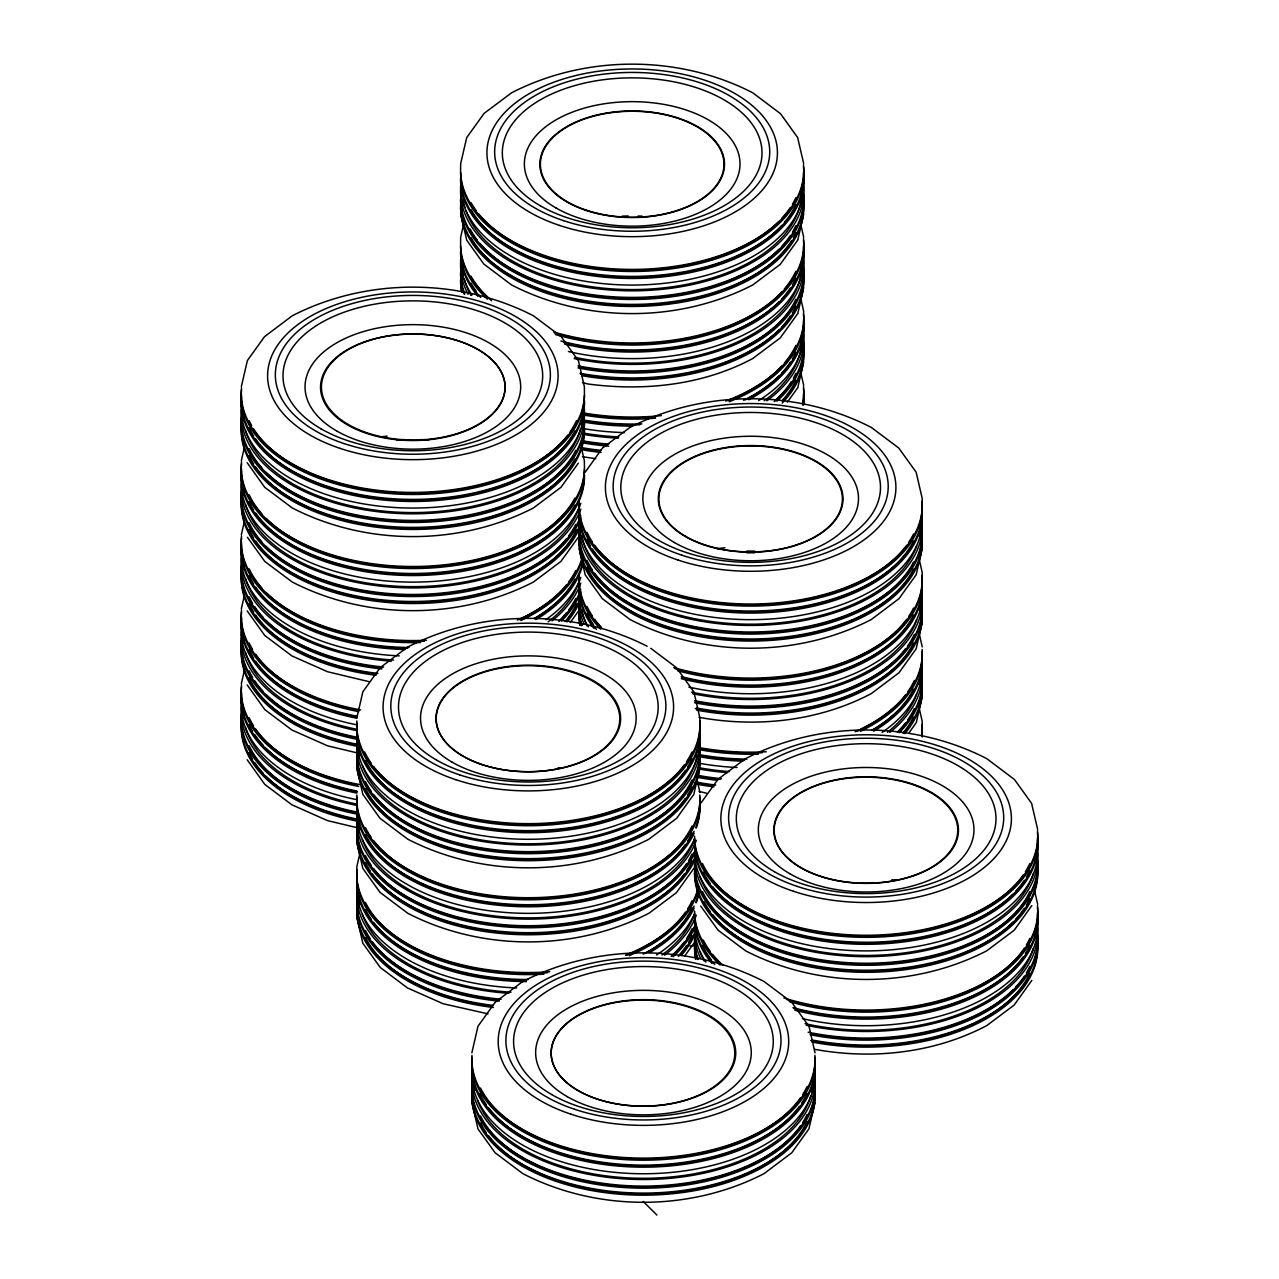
<?xml version="1.0" encoding="UTF-8"?>
<svg xmlns="http://www.w3.org/2000/svg" width="1279" height="1279" viewBox="0 0 1279 1279"><rect width="100%" height="100%" fill="white"/><g stroke="black" fill="none" stroke-linecap="round" stroke-linejoin="round"><path stroke-width="1.5" d="M471.855 1052.873L477.978 1026.254L495.101 1002.4M241.331 386.642L247.391 360.55L264.497 336.697L292.267 315.785C366.402 277.607 459.289 277.607 533.423 315.785L560.905 336.361M241.331 460.712L244.257 447.906M241.331 534.782L244.257 521.976M241.331 608.868L244.257 596.046M241.331 683.673L244.673 669.029M463.59 224.401L460.664 237.207L460.6 243.921A171.578 99.059 0 0 0 491.6 300.709M356.825 717.871L362.868 691.779L379.991 667.926M360.166 852.118L356.825 866.762L356.761 873.461M797.856 239.733L803.692 214.105M797.856 313.291L803.692 287.663M699.853 768.327L693.81 794.419L676.687 818.272L648.917 839.184C574.783 877.362 481.895 877.362 407.761 839.184L379.991 818.272L362.868 794.419L356.825 768.327M797.856 387.361L803.692 361.733M922.175 548.707L916.132 574.799L899.009 598.652L871.239 619.564C797.105 657.742 704.217 657.742 630.083 619.564L602.313 598.652L585.19 574.799L579.147 548.707M922.175 622.777L916.132 648.869L899.009 672.722L871.239 693.634C818.816 721.212 756.896 727.927 699.053 717.327M814.963 1102.802L808.904 1128.893L791.797 1152.747L764.027 1173.658C689.893 1211.837 597.005 1211.837 522.871 1173.658L495.101 1152.747L477.978 1128.893L471.935 1102.802M922.175 696.847L916.324 722.475L909.273 732.483M1031.817 905.564L1014.215 930.217L986.733 950.809C912.598 988.987 819.711 988.987 745.577 950.809L718.095 930.217L700.684 906.028M1031.817 980.385L1014.215 1005.022L986.733 1025.614C934.309 1053.193 872.39 1059.907 814.547 1049.308M578.316 463.19L560.905 487.363L533.423 507.955C459.289 546.133 366.402 546.133 292.267 507.955L264.785 487.363L247.183 462.726M585.19 472.159L602.313 448.305M578.316 537.26L560.905 561.433L533.423 582.025C459.289 620.203 366.402 620.203 292.267 582.025L264.785 561.433L247.391 537.26M797.648 240.196L780.238 264.369L752.755 284.961C678.621 323.139 585.734 323.139 511.6 284.961L483.83 264.05L466.723 240.196L460.664 214.105M570.322 622.457L578.316 611.33M797.648 313.755L780.238 337.928L752.755 358.52C702.539 385.347 643.897 391.374 588.052 384.004L582.441 382.661M787.368 402.134L797.648 387.825M700.684 803.388L717.807 779.55M693.81 868.489L676.399 892.678L648.917 913.27C574.783 951.448 481.895 951.448 407.761 913.27L379.991 892.342L362.868 868.489L356.825 842.397M684.681 956.021L693.81 943.31M602.601 447.986L629.78 427.538M380.279 667.606L407.457 647.158M718.095 779.215L745.257 758.767M495.389 1002.081L522.551 981.632M630.083 427.394C704.217 389.216 797.105 389.216 871.239 427.394L898.721 447.986L916.132 472.159L922.175 498.25L922.239 504.965M407.761 647.014C481.288 609.188 573.424 608.708 647.142 646.231M745.577 758.623C819.711 720.445 912.598 720.445 986.733 758.623L1014.503 779.55L1031.609 803.388L1037.669 829.495M522.871 981.489C597.005 943.31 689.893 943.31 764.027 981.489L791.493 1002.081M690.036 945.98L696 945.581M595.726 458.665L582.441 456.731M488.034 1013.847L443.078 1003.727L407.457 987.932L380.279 967.484L362.868 943.31L356.825 917.219M368.72 681.579L327.584 671.747L291.964 655.951L264.785 635.519L247.183 610.866M699.053 791.413L706.52 793.188M357.496 752.979L327.584 745.817L291.964 730.037L264.785 709.589L247.183 684.936M357.496 827.785L327.584 820.638L291.964 804.843L264.785 784.395L247.183 759.758M650.739 648.293L676.399 667.606M643.193 1201.397L656.894 1215.05M561.193 336.697L578.316 360.55M676.687 667.926L693.81 691.779M791.797 1002.4L808.904 1026.254M1034.327 889.656L1037.669 904.301M918.834 557.676L922.175 572.321L922.239 579.035M918.834 631.762L922.239 646.934M803.692 163.648L797.648 137.556L780.526 113.703L752.755 92.791C678.621 54.613 585.734 54.613 511.6 92.791L484.117 113.367L466.723 137.556L460.664 163.648L460.6 170.363A171.578 99.059 0 0 0 636.974 269.373A171.578 99.059 0 0 0 803.5 164.831M918.834 706.568L922.175 721.212L922.239 727.911M800.766 224.401L803.692 237.207M800.35 296.632L803.772 311.82M800.35 370.702L803.692 385.347M809.111 1026.717L815.027 1052.873M694.001 692.243L699.853 717.871L699.917 724.585M696.511 777.312L699.917 792.484M578.524 361.014L584.359 386.642L584.439 393.34A171.578 99.059 0 0 1 408.065 492.367A171.578 99.059 0 0 1 241.523 387.825M581.433 447.906L584.359 460.712L584.439 467.427A171.578 99.059 0 0 1 408.065 566.453A171.578 99.059 0 0 1 241.523 461.895M922.127 536.269A171.578 99.059 0 0 1 750.661 639.004A171.578 99.059 0 0 1 579.195 536.269M922.127 531.329A171.578 99.059 0 0 1 750.661 634.064A171.578 99.059 0 0 1 579.195 531.329M913.558 561.961A169.452 97.828 0 0 1 761.021 632.657A169.452 97.828 0 0 1 594.671 573.232M592.449 570.05A169.452 97.828 0 0 1 586.981 560.33M922.127 508.275A171.578 99.059 0 0 1 750.661 611.026A171.578 99.059 0 0 1 579.195 508.275M913.558 568.947A169.452 97.828 0 0 1 749.19 639.836A169.452 97.828 0 0 1 586.981 567.316M922.127 510.337A171.578 99.059 0 0 1 750.661 613.073A171.578 99.059 0 0 1 579.195 510.337M913.558 540.969A169.452 97.828 0 0 1 758.047 611.762A169.452 97.828 0 0 1 592.449 549.059M590.418 545.845A169.452 97.828 0 0 1 586.981 539.338M922.127 516.924A171.578 99.059 0 0 1 750.661 619.66A171.578 99.059 0 0 1 579.195 516.924M922.127 538.315A171.578 99.059 0 0 1 750.661 641.067A171.578 99.059 0 0 1 579.195 538.315M922.127 522.679A171.578 99.059 0 0 1 750.661 625.431A171.578 99.059 0 0 1 579.195 522.679M922.127 529.266A171.578 99.059 0 0 1 750.661 632.002A171.578 99.059 0 0 1 579.195 529.266M920.081 528.307A169.452 97.828 0 0 1 919.265 536.173M916.691 545.957A169.452 97.828 0 0 1 742.092 624.072A169.452 97.828 0 0 1 582.057 536.173M922.127 503.334A171.578 99.059 0 0 1 750.661 606.086A171.578 99.059 0 0 1 579.195 503.334M913.558 533.967A169.452 97.828 0 0 1 908.873 542.072M906.651 545.254A169.452 97.828 0 0 1 750.661 604.855A169.452 97.828 0 0 1 594.671 545.254M592.449 542.072A169.452 97.828 0 0 1 586.981 532.336M922.127 501.288A171.578 99.059 0 0 1 750.661 604.024A171.578 99.059 0 0 1 579.195 501.288M699.805 755.889A171.578 99.059 0 0 1 528.339 858.625A171.578 99.059 0 0 1 356.873 755.889M699.805 750.949A171.578 99.059 0 0 1 528.339 853.685A171.578 99.059 0 0 1 356.873 750.949M692.019 779.95A169.452 97.828 0 0 1 541.641 852.166A169.452 97.828 0 0 1 373.548 794.435M371.214 791.269A169.452 97.828 0 0 1 365.442 781.581M699.805 727.895A171.578 99.059 0 0 1 528.339 830.647A171.578 99.059 0 0 1 356.873 727.895M692.019 786.937A169.452 97.828 0 0 1 687.59 795.058M685.464 798.272A169.452 97.828 0 0 1 519.466 859.328A169.452 97.828 0 0 1 365.442 788.567M699.805 729.957A171.578 99.059 0 0 1 528.339 832.693A171.578 99.059 0 0 1 356.873 729.957M692.019 758.959A169.452 97.828 0 0 1 687.59 767.08M685.464 770.278A169.452 97.828 0 0 1 519.466 831.334A169.452 97.828 0 0 1 365.442 760.589M699.805 736.544A171.578 99.059 0 0 1 528.339 839.28A171.578 99.059 0 0 1 356.873 736.544M699.805 757.951A171.578 99.059 0 0 1 528.339 860.687A171.578 99.059 0 0 1 356.873 757.951M699.805 742.3A171.578 99.059 0 0 1 528.339 845.051A171.578 99.059 0 0 1 356.873 742.3M699.805 748.886A171.578 99.059 0 0 1 528.339 851.638A171.578 99.059 0 0 1 356.873 748.886M697.758 747.943A169.452 97.828 0 0 1 697.487 751.86M696.943 755.809A169.452 97.828 0 0 1 536.908 843.692A169.452 97.828 0 0 1 362.309 765.577M359.735 755.809A169.452 97.828 0 0 1 358.919 747.943M699.805 722.955A171.578 99.059 0 0 1 528.339 825.706A171.578 99.059 0 0 1 356.873 722.955M692.019 751.956A169.452 97.828 0 0 1 686.551 761.692M684.329 764.874A169.452 97.828 0 0 1 529.826 824.475A169.452 97.828 0 0 1 373.548 766.441M371.214 763.291A169.452 97.828 0 0 1 364.659 751.956M699.805 720.908A171.578 99.059 0 0 1 528.339 823.644A171.578 99.059 0 0 1 356.873 720.908M922.127 610.339A171.578 99.059 0 0 1 696.527 708.022M580.154 625.095A171.578 99.059 0 0 1 579.195 610.339M922.127 605.399A171.578 99.059 0 0 1 694.593 702.699M581.513 625.687A171.578 99.059 0 0 1 579.195 605.399M914.341 634.4A169.452 97.828 0 0 1 907.786 645.719M905.452 648.885A169.452 97.828 0 0 1 695.28 701.531M717.167 548.691A144.143 83.231 0 0 1 724.937 547.748M746.696 551.105A137.54 79.41 0 0 1 754.626 551.105M922.127 582.345A171.578 99.059 0 0 1 681.227 676.623M596.462 629.476A171.578 99.059 0 0 1 579.195 582.345M913.558 643.017A169.452 97.828 0 0 1 695.28 708.534M922.127 584.407A171.578 99.059 0 0 1 681.227 678.669M593.92 628.389A171.578 99.059 0 0 1 579.195 584.407M913.558 615.039A169.452 97.828 0 0 1 682.091 677.55M593.536 624.728A169.452 97.828 0 0 1 586.981 613.408M922.127 590.994A171.578 99.059 0 0 1 688.805 687.079M588.404 626.902A171.578 99.059 0 0 1 579.195 590.994M746.76 552.816A112.728 65.085 0 0 1 754.562 552.816M922.127 612.401A171.578 99.059 0 0 1 696.527 710.069M579.819 625.303A171.578 99.059 0 0 1 579.195 612.401M922.127 596.749A171.578 99.059 0 0 1 692.658 693.666M584.135 624.296A171.578 99.059 0 0 1 579.195 596.749M922.127 603.336A171.578 99.059 0 0 1 694.593 700.636M582.073 625.463A171.578 99.059 0 0 1 579.195 603.336M920.081 602.393A169.452 97.828 0 0 1 919.265 610.259M916.691 620.027A169.452 97.828 0 0 1 691.475 692.099M586.981 625.751A169.452 97.828 0 0 1 582.057 610.259M922.127 577.405A171.578 99.059 0 0 1 677.486 670.692M600.602 629.124A171.578 99.059 0 0 1 579.195 577.405M913.558 608.037A169.452 97.828 0 0 1 908.873 616.142M906.651 619.324A169.452 97.828 0 0 1 674.768 668.565M601.066 627.046A169.452 97.828 0 0 1 594.671 619.324M592.449 616.142A169.452 97.828 0 0 1 586.981 606.406M922.127 575.358A171.578 99.059 0 0 1 673.809 667.606M602.057 628.565A171.578 99.059 0 0 1 579.195 575.358M694.081 859.28A171.578 99.059 0 0 1 502.791 931.592A171.578 99.059 0 0 1 356.873 829.959M694.081 854.34A171.578 99.059 0 0 1 502.791 926.651A171.578 99.059 0 0 1 356.873 825.019M692.019 854.02A169.452 97.828 0 0 1 688.582 860.527M686.551 863.741A169.452 97.828 0 0 1 532.799 926.508A169.452 97.828 0 0 1 373.548 868.505M371.214 865.339A169.452 97.828 0 0 1 365.442 855.651M557.964 767.816A144.143 83.231 0 0 1 561.833 768.311M694.081 831.286A171.578 99.059 0 0 1 502.791 903.614A171.578 99.059 0 0 1 356.873 801.981M699.805 801.981A171.578 99.059 0 0 1 695.616 827.721M692.019 861.023A169.452 97.828 0 0 1 686.551 870.743M684.329 873.925A169.452 97.828 0 0 1 528.339 933.526A169.452 97.828 0 0 1 372.349 873.925M370.127 870.743A169.452 97.828 0 0 1 365.442 862.654M699.917 807.704A171.578 99.059 0 0 1 696.304 827.977M694.081 833.348A171.578 99.059 0 0 1 502.791 905.676A171.578 99.059 0 0 1 356.873 804.027M692.019 833.029A169.452 97.828 0 0 1 687.59 841.15M685.464 844.348A169.452 97.828 0 0 1 519.466 905.404A169.452 97.828 0 0 1 365.442 834.659M694.081 839.935A171.578 99.059 0 0 1 502.791 912.247A171.578 99.059 0 0 1 356.873 810.614M694.081 861.343A171.578 99.059 0 0 1 502.791 933.654A171.578 99.059 0 0 1 356.873 832.021M696.304 840.319A171.578 99.059 0 0 1 507.539 918.386A171.578 99.059 0 0 1 356.873 816.386M694.081 852.278A171.578 99.059 0 0 1 502.791 924.605A171.578 99.059 0 0 1 356.873 822.957M694.369 839.648A169.452 97.828 0 0 1 528.339 917.89A169.452 97.828 0 0 1 362.309 839.648M359.735 829.879A169.452 97.828 0 0 1 359.015 823.964M699.805 797.041A171.578 99.059 0 0 1 528.339 899.776A171.578 99.059 0 0 1 356.873 797.041M692.019 826.042A169.452 97.828 0 0 1 541.641 898.242A169.452 97.828 0 0 1 373.548 840.527M371.214 837.361A169.452 97.828 0 0 1 365.442 827.673M699.805 794.978A171.578 99.059 0 0 1 528.339 897.714A171.578 99.059 0 0 1 356.873 794.978M1037.477 865.643A171.578 99.059 0 0 1 870.935 970.201A171.578 99.059 0 0 1 694.561 871.175M1037.477 860.719A171.578 99.059 0 0 1 870.935 965.261A171.578 99.059 0 0 1 694.561 866.235M1029.835 891.559A169.452 97.828 0 0 1 866.155 964.078A169.452 97.828 0 0 1 702.475 891.559M1037.477 837.665A171.578 99.059 0 0 1 870.935 942.223A171.578 99.059 0 0 1 694.561 843.197M1029.835 898.561A169.452 97.828 0 0 1 1026.398 905.052M1024.367 908.282A169.452 97.828 0 0 1 1015.75 919.185M1012.904 922.159A169.452 97.828 0 0 1 858.785 970.969A169.452 97.828 0 0 1 712.595 914.597M710.165 911.463A169.452 97.828 0 0 1 704.089 901.807M1037.477 839.727A171.578 99.059 0 0 1 870.935 944.27A171.578 99.059 0 0 1 694.561 845.243M1029.835 870.567A169.452 97.828 0 0 1 1026.398 877.074M1024.367 880.304A169.452 97.828 0 0 1 1015.75 891.207M1012.904 894.165A169.452 97.828 0 0 1 858.785 942.991A169.452 97.828 0 0 1 712.595 886.619M710.165 883.485A169.452 97.828 0 0 1 703.258 872.198M1037.477 846.314A171.578 99.059 0 0 1 870.935 950.857A171.578 99.059 0 0 1 694.561 851.83M1037.477 867.706A171.578 99.059 0 0 1 870.935 972.264A171.578 99.059 0 0 1 694.561 873.237M1037.477 852.07A171.578 99.059 0 0 1 867.754 956.66A171.578 99.059 0 0 1 694.689 853.924M1037.477 858.657A171.578 99.059 0 0 1 870.935 963.199A171.578 99.059 0 0 1 694.561 864.172M1035.606 857.601A169.452 97.828 0 0 1 1035.303 863.469M1033.416 873.301A169.452 97.828 0 0 1 869.576 955.413A169.452 97.828 0 0 1 700.125 877.186M1037.477 832.725A171.578 99.059 0 0 1 870.935 937.283A171.578 99.059 0 0 1 694.561 838.257M1029.835 863.581A169.452 97.828 0 0 1 1025.406 871.686M1023.28 874.9A169.452 97.828 0 0 1 855.811 935.908A169.452 97.828 0 0 1 702.475 863.581M1037.477 830.663A171.578 99.059 0 0 1 870.935 935.221A171.578 99.059 0 0 1 694.561 836.194M922.127 684.409A171.578 99.059 0 0 1 903.518 733.091M715.696 785.066A171.578 99.059 0 0 1 696.527 782.093M922.127 679.469A171.578 99.059 0 0 1 899.265 732.675M717.615 780.366A171.578 99.059 0 0 1 696.527 777.152M914.341 708.47A169.452 97.828 0 0 1 907.786 719.789M905.452 722.955A169.452 97.828 0 0 1 897.41 732.068M719.933 779.359A169.452 97.828 0 0 1 697.199 775.985M922.127 656.431A171.578 99.059 0 0 1 871.99 730.149M746.792 759.134A171.578 99.059 0 0 1 698.462 754.466M913.558 717.103A169.452 97.828 0 0 1 902.942 733.059M714.258 785.69A169.452 97.828 0 0 1 695.28 782.604M922.127 658.477A171.578 99.059 0 0 1 873.733 731.188M742.907 761.117A171.578 99.059 0 0 1 698.462 756.528M913.558 689.109A169.452 97.828 0 0 1 872.294 730.277M744.922 759.934A169.452 97.828 0 0 1 699.117 755.361M922.127 665.064A171.578 99.059 0 0 1 882.078 732.435M737.04 767.496A171.578 99.059 0 0 1 698.462 763.115M922.127 686.471A171.578 99.059 0 0 1 904.861 733.602M713.794 786.889A171.578 99.059 0 0 1 696.527 784.155M922.127 670.836A171.578 99.059 0 0 1 889.784 732.483M727.287 772.644A171.578 99.059 0 0 1 698.462 768.871M922.127 677.406A171.578 99.059 0 0 1 899.265 730.629M721.468 778.703A171.578 99.059 0 0 1 696.527 775.09M920.081 676.463A169.452 97.828 0 0 1 919.265 684.329M916.691 694.097A169.452 97.828 0 0 1 887.466 732.243M729.51 771.573A169.452 97.828 0 0 1 699.117 767.704M922.127 651.491A171.578 99.059 0 0 1 860.399 731.316M758.415 754.13A171.578 99.059 0 0 1 698.462 749.526M914.341 680.492A169.452 97.828 0 0 1 907.786 691.811M905.452 694.977A169.452 97.828 0 0 1 857.33 731.188M762.172 752.771A169.452 97.828 0 0 1 699.117 748.359M922.127 649.428A171.578 99.059 0 0 1 855.123 731.7M766.233 751.764A171.578 99.059 0 0 1 698.462 747.48M814.915 1090.363A171.578 99.059 0 0 1 643.449 1193.099A171.578 99.059 0 0 1 471.983 1090.363M814.915 1085.423A171.578 99.059 0 0 1 643.449 1188.159A171.578 99.059 0 0 1 471.983 1085.423M807.129 1114.425A169.452 97.828 0 0 1 802.7 1122.53M800.558 1125.744A169.452 97.828 0 0 1 634.56 1186.8A169.452 97.828 0 0 1 480.536 1116.055M814.915 1062.369A171.578 99.059 0 0 1 643.449 1165.121A171.578 99.059 0 0 1 471.983 1062.369M807.129 1121.411A169.452 97.828 0 0 1 656.751 1193.627A169.452 97.828 0 0 1 488.642 1135.896M486.324 1132.73A169.452 97.828 0 0 1 480.536 1123.042M814.915 1064.432A171.578 99.059 0 0 1 643.449 1167.167A171.578 99.059 0 0 1 471.983 1064.432M807.129 1093.433A169.452 97.828 0 0 1 801.661 1103.153M799.423 1106.335A169.452 97.828 0 0 1 644.936 1165.936A169.452 97.828 0 0 1 488.642 1107.918M486.324 1104.752A169.452 97.828 0 0 1 479.753 1093.433M814.915 1071.019A171.578 99.059 0 0 1 643.449 1173.754A171.578 99.059 0 0 1 471.983 1071.019M814.915 1092.41A171.578 99.059 0 0 1 643.449 1195.162A171.578 99.059 0 0 1 471.983 1092.41M814.915 1076.774A171.578 99.059 0 0 1 643.449 1179.51A171.578 99.059 0 0 1 471.983 1076.774M814.915 1083.361A171.578 99.059 0 0 1 643.449 1186.097A171.578 99.059 0 0 1 471.983 1083.361M812.773 1084.368A169.452 97.828 0 0 1 811.669 1092.234M810.71 1096.167A169.452 97.828 0 0 1 646.87 1178.263A169.452 97.828 0 0 1 477.419 1100.052M474.845 1090.268A169.452 97.828 0 0 1 474.013 1082.402M814.915 1057.429A171.578 99.059 0 0 1 643.449 1160.181A171.578 99.059 0 0 1 471.983 1057.429M807.129 1086.431A169.452 97.828 0 0 1 802.7 1094.552M800.558 1097.75A169.452 97.828 0 0 1 634.56 1158.806A169.452 97.828 0 0 1 480.536 1088.061M814.915 1055.367A171.578 99.059 0 0 1 643.449 1158.119A171.578 99.059 0 0 1 471.983 1055.367M1037.477 940.465A171.578 99.059 0 0 1 812.005 1039.987M696.032 958.914A171.578 99.059 0 0 1 694.561 945.98M1037.477 935.525A171.578 99.059 0 0 1 810.071 1034.679M697.567 959.49A171.578 99.059 0 0 1 694.561 941.04M1029.835 966.364A169.452 97.828 0 0 1 1026.398 972.871M1024.367 976.101A169.452 97.828 0 0 1 1015.75 987.004M1012.904 989.962A169.452 97.828 0 0 1 810.774 1033.512M891.863 879.712A144.143 83.231 0 0 1 895.78 880.16M1037.477 912.471A171.578 99.059 0 0 1 792.98 1007.612M714.673 964.526A171.578 99.059 0 0 1 694.561 918.002M1029.835 973.367A169.452 97.828 0 0 1 810.774 1040.514M1037.477 914.533A171.578 99.059 0 0 1 794.851 1010.17M711.955 963.503A171.578 99.059 0 0 1 694.561 920.065M1029.835 945.373A169.452 97.828 0 0 1 1025.406 953.494M1023.28 956.708A169.452 97.828 0 0 1 793.891 1008.555M711.348 959.858A169.452 97.828 0 0 1 702.475 945.373M1037.477 921.12A171.578 99.059 0 0 1 802.397 1018.612M705.96 962.128A171.578 99.059 0 0 1 694.561 926.635M1037.477 942.511A171.578 99.059 0 0 1 812.005 1042.049M695.648 959.122A171.578 99.059 0 0 1 694.561 948.043M1037.477 926.875A171.578 99.059 0 0 1 806.218 1025.23M700.412 958.051A171.578 99.059 0 0 1 694.689 928.73M1037.477 933.462A171.578 99.059 0 0 1 808.152 1032.217M698.19 959.25A171.578 99.059 0 0 1 694.561 938.994M1035.606 932.407A169.452 97.828 0 0 1 1035.303 938.29M1033.416 948.123A169.452 97.828 0 0 1 805.067 1023.664M704.089 960.993A169.452 97.828 0 0 1 700.125 952.008M1037.477 907.53A171.578 99.059 0 0 1 789.303 1001.633M720.093 965.053A171.578 99.059 0 0 1 694.561 913.062M1029.835 938.386A169.452 97.828 0 0 1 1026.398 944.893M1024.367 948.107A169.452 97.828 0 0 1 786.681 999.475M722.059 964.542A169.452 97.828 0 0 1 712.595 954.422M710.165 951.288A169.452 97.828 0 0 1 703.258 940.017M1037.477 905.484A171.578 99.059 0 0 1 957.779 994.758A171.578 99.059 0 0 1 783.883 997.94M722.763 965.421A171.578 99.059 0 0 1 694.561 911M694.081 934.086A171.578 99.059 0 0 1 678.398 956.484M493.374 1005.438A171.578 99.059 0 0 1 356.873 904.765M694.081 929.146A171.578 99.059 0 0 1 673.074 956.708M499.146 1001.137A171.578 99.059 0 0 1 356.873 899.824M692.019 928.826A169.452 97.828 0 0 1 686.551 938.562M684.329 941.744A169.452 97.828 0 0 1 671.043 956.26M499.513 999.922A169.452 97.828 0 0 1 372.349 941.744M370.127 938.562A169.452 97.828 0 0 1 365.442 930.457M698.846 891.543A171.578 99.059 0 0 1 695.616 902.526M694.081 906.108A171.578 99.059 0 0 1 643.193 954.07M528.339 979.522A171.578 99.059 0 0 1 356.873 876.786M692.019 935.828A169.452 97.828 0 0 1 688.582 942.335M686.551 945.549A169.452 97.828 0 0 1 679.309 954.949M491.935 1006.061A169.452 97.828 0 0 1 365.442 937.459M699.181 891.751A171.578 99.059 0 0 1 696.304 902.782M694.081 908.154A171.578 99.059 0 0 1 649.668 952.567M526.404 981.585A171.578 99.059 0 0 1 356.873 878.849M692.019 907.85A169.452 97.828 0 0 1 645.016 953.479M526.436 980.354A169.452 97.828 0 0 1 373.548 922.319M371.214 919.169A169.452 97.828 0 0 1 365.442 909.465M694.081 914.741A171.578 99.059 0 0 1 656.479 954.981M516.684 987.948A171.578 99.059 0 0 1 356.873 885.42M694.081 936.148A171.578 99.059 0 0 1 681.195 955.509M493.374 1007.484A171.578 99.059 0 0 1 356.873 906.827M696.304 915.124A171.578 99.059 0 0 1 664.472 955.173M508.866 993.287A171.578 99.059 0 0 1 356.873 891.191M694.081 927.099A171.578 99.059 0 0 1 671.731 955.861M501.08 999.251A171.578 99.059 0 0 1 356.873 897.778M694.369 914.469A169.452 97.828 0 0 1 661.978 955.029M511.04 992.184A169.452 97.828 0 0 1 362.309 914.469M359.735 904.685A169.452 97.828 0 0 1 358.919 896.819M698.846 886.603A171.578 99.059 0 0 1 629.172 955.685M543.911 974.182A171.578 99.059 0 0 1 356.873 871.846M692.019 900.848A169.452 97.828 0 0 1 687.59 908.969M685.464 912.167A169.452 97.828 0 0 1 626.118 955.429M547.572 972.727A169.452 97.828 0 0 1 365.442 902.478M698.462 886.395A171.578 99.059 0 0 1 625.495 955.125M549.762 971.752A171.578 99.059 0 0 1 356.873 869.784M922.127 731.236A171.578 99.059 0 0 1 922.239 734.913M922.127 733.299A171.578 99.059 0 0 1 922.239 736.976M922.127 726.296A171.578 99.059 0 0 1 921.983 735.505M922.127 724.234A171.578 99.059 0 0 1 921.775 735.297M803.5 199.812A171.578 99.059 0 0 1 636.974 304.354A171.578 99.059 0 0 1 460.6 205.343M803.5 194.872A171.578 99.059 0 0 1 636.974 299.43A171.578 99.059 0 0 1 460.6 200.403M795.858 225.728A169.452 97.828 0 0 1 792.42 232.218M790.39 235.448A169.452 97.828 0 0 1 781.789 246.351M778.927 249.309A169.452 97.828 0 0 1 626.294 298.167A169.452 97.828 0 0 1 479.897 243.314M477.387 240.196A169.452 97.828 0 0 1 470.112 228.973M803.5 171.818A171.578 99.059 0 0 1 636.974 276.376A171.578 99.059 0 0 1 460.6 177.349M795.858 232.714A169.452 97.828 0 0 1 793.364 237.606M791.429 240.836A169.452 97.828 0 0 1 629.22 305.217A169.452 97.828 0 0 1 471.008 237.606M803.5 173.88A171.578 99.059 0 0 1 636.974 278.438A171.578 99.059 0 0 1 460.6 179.412M795.858 204.736A169.452 97.828 0 0 1 784.459 222.322M781.789 225.36A169.452 97.828 0 0 1 617.357 276.872A169.452 97.828 0 0 1 471.008 209.612M803.5 180.467A171.578 99.059 0 0 1 636.974 285.025A171.578 99.059 0 0 1 460.6 185.999M803.5 201.874A171.578 99.059 0 0 1 636.974 306.416A171.578 99.059 0 0 1 460.6 207.39M803.5 186.222A171.578 99.059 0 0 1 633.776 290.813A171.578 99.059 0 0 1 460.712 188.077M803.5 192.809A171.578 99.059 0 0 1 636.974 297.368A171.578 99.059 0 0 1 460.6 198.341M801.629 191.754A169.452 97.828 0 0 1 649.236 289.086A169.452 97.828 0 0 1 466.164 211.355M464.916 207.47A169.452 97.828 0 0 1 463.27 199.604M462.854 195.671A169.452 97.828 0 0 1 462.726 191.754M803.5 166.894A171.578 99.059 0 0 1 636.974 271.436A171.578 99.059 0 0 1 460.6 172.409M795.858 197.733A169.452 97.828 0 0 1 792.42 204.24M790.39 207.454A169.452 97.828 0 0 1 781.789 218.373M778.927 221.331A169.452 97.828 0 0 1 624.807 270.157A169.452 97.828 0 0 1 478.618 213.785M476.204 210.651A169.452 97.828 0 0 1 471.008 202.626M803.5 273.37A171.578 99.059 0 0 1 579.979 373.26M462.055 291.82A171.578 99.059 0 0 1 460.6 278.902M803.5 268.43A171.578 99.059 0 0 1 578.044 367.952M464.229 294.218A171.578 99.059 0 0 1 460.6 273.962M795.858 299.286A169.452 97.828 0 0 1 578.716 366.801M622.218 216.151A137.54 79.41 0 0 1 628.213 215.975M638.141 216.023A137.54 79.41 0 0 1 642.138 216.151M803.5 245.376A171.578 99.059 0 0 1 560.873 341.013M480.696 297.447A171.578 99.059 0 0 1 460.6 250.908M795.858 306.273A169.452 97.828 0 0 1 792.42 312.779M790.39 315.993A169.452 97.828 0 0 1 781.789 326.912M778.927 329.87A169.452 97.828 0 0 1 580.634 374.155M803.5 247.439A171.578 99.059 0 0 1 564.631 344.035M477.978 296.424A171.578 99.059 0 0 1 460.6 252.97M795.858 278.294A169.452 97.828 0 0 1 792.42 284.801M790.39 288.015A169.452 97.828 0 0 1 781.789 298.918M778.927 301.892A169.452 97.828 0 0 1 563.607 342.436M476.204 291.196A169.452 97.828 0 0 1 471.008 283.171M803.5 254.025A171.578 99.059 0 0 1 568.42 351.517M471.983 295.033A171.578 99.059 0 0 1 460.6 259.557M803.5 275.433A171.578 99.059 0 0 1 581.929 375.674M461.671 292.028A171.578 99.059 0 0 1 460.6 280.948M803.5 259.781A171.578 99.059 0 0 1 574.175 358.552M468.082 294.25A171.578 99.059 0 0 1 460.712 261.635M803.5 266.368A171.578 99.059 0 0 1 578.044 365.906M464.901 293.962A171.578 99.059 0 0 1 460.6 271.899M801.629 265.313A169.452 97.828 0 0 1 574.895 357.385M471.008 295.513A169.452 97.828 0 0 1 464.405 279.062M463.574 275.129A169.452 97.828 0 0 1 462.758 267.263M803.5 240.452A171.578 99.059 0 0 1 555.326 334.538M487.443 299.174A171.578 99.059 0 0 1 460.6 245.968M795.858 271.292A169.452 97.828 0 0 1 784.459 288.878M781.789 291.932A169.452 97.828 0 0 1 554.494 332.924M488.082 297.447A169.452 97.828 0 0 1 471.008 276.184M803.5 238.39A171.578 99.059 0 0 1 725.513 327.04A171.578 99.059 0 0 1 553.519 331.948M584.439 428.321A171.578 99.059 0 0 1 408.065 527.348A171.578 99.059 0 0 1 241.523 422.805M584.439 423.397A171.578 99.059 0 0 1 408.065 522.424A171.578 99.059 0 0 1 241.523 417.865M575.742 450.336A169.452 97.828 0 0 1 433.517 520.489A169.452 97.828 0 0 1 266.096 472.303M261.875 467.826A169.452 97.828 0 0 1 249.165 448.705M584.439 400.343A171.578 99.059 0 0 1 408.065 499.37A171.578 99.059 0 0 1 241.523 394.811M574.91 458.969A169.452 97.828 0 0 1 420.263 528.131A169.452 97.828 0 0 1 255.72 467.027M253.594 463.829A169.452 97.828 0 0 1 249.165 455.708M584.439 402.405A171.578 99.059 0 0 1 408.065 501.432A171.578 99.059 0 0 1 241.523 396.874M574.91 430.975A169.452 97.828 0 0 1 420.263 500.137A169.452 97.828 0 0 1 255.72 439.049M253.594 435.835A169.452 97.828 0 0 1 249.165 427.73M584.439 408.992A171.578 99.059 0 0 1 408.065 508.019A171.578 99.059 0 0 1 241.523 403.461M584.439 430.383A171.578 99.059 0 0 1 408.065 529.41A171.578 99.059 0 0 1 241.523 424.868M584.311 411.071A171.578 99.059 0 0 1 411.246 513.806A171.578 99.059 0 0 1 241.523 409.216M584.439 421.335A171.578 99.059 0 0 1 408.065 520.361A171.578 99.059 0 0 1 241.523 415.803M582.265 416.698A169.452 97.828 0 0 1 581.449 424.564M580.618 428.497A169.452 97.828 0 0 1 414.556 512.575A169.452 97.828 0 0 1 245.584 430.463M243.697 420.631A169.452 97.828 0 0 1 243.394 414.748M584.439 395.403A171.578 99.059 0 0 1 408.065 494.429A171.578 99.059 0 0 1 241.523 389.871M576.525 420.727A169.452 97.828 0 0 1 569.97 432.046M567.652 435.212A169.452 97.828 0 0 1 406.898 493.182A169.452 97.828 0 0 1 253.594 428.849M251.675 425.603A169.452 97.828 0 0 1 249.165 420.727M580.81 522.663A171.578 99.059 0 0 1 390.447 600.618A171.578 99.059 0 0 1 241.523 496.876M580.81 517.723A171.578 99.059 0 0 1 390.447 595.678A171.578 99.059 0 0 1 241.523 491.935M575.742 524.422A169.452 97.828 0 0 1 568.835 535.693M566.405 538.827A169.452 97.828 0 0 1 420.215 595.199A169.452 97.828 0 0 1 266.096 546.389M261.875 541.912A169.452 97.828 0 0 1 249.165 522.791M381.286 436.826A144.143 83.231 0 0 1 387.137 436.139M396.89 439.992A137.54 79.41 0 0 1 404.883 439.592M420.807 439.592A137.54 79.41 0 0 1 428.801 439.992M584.439 474.413A171.578 99.059 0 0 1 408.065 573.44A171.578 99.059 0 0 1 241.523 468.897M576.525 529.778A169.452 97.828 0 0 1 423.189 602.105A169.452 97.828 0 0 1 255.72 541.113M253.594 537.899A169.452 97.828 0 0 1 249.165 529.778M584.439 476.475A171.578 99.059 0 0 1 408.065 575.502A171.578 99.059 0 0 1 241.523 470.944M574.91 505.061A169.452 97.828 0 0 1 420.263 574.223A169.452 97.828 0 0 1 255.72 513.119M253.594 509.921A169.452 97.828 0 0 1 249.165 501.8M580.81 503.318A171.578 99.059 0 0 1 390.447 581.274A171.578 99.059 0 0 1 241.523 477.531M580.81 524.726A171.578 99.059 0 0 1 390.447 602.681A171.578 99.059 0 0 1 241.523 498.938M580.81 509.09A171.578 99.059 0 0 1 390.447 587.045A171.578 99.059 0 0 1 241.523 483.302M580.81 515.661A171.578 99.059 0 0 1 390.447 593.616A171.578 99.059 0 0 1 241.523 489.873M579.515 506.484A169.452 97.828 0 0 1 411.135 586.645A169.452 97.828 0 0 1 245.584 504.534M243.697 494.701A169.452 97.828 0 0 1 243.394 488.818M584.439 469.473A171.578 99.059 0 0 1 408.065 568.5A171.578 99.059 0 0 1 241.523 463.957M574.91 498.059A169.452 97.828 0 0 1 432.046 566.677A169.452 97.828 0 0 1 266.096 518.395M261.875 513.918A169.452 97.828 0 0 1 249.165 494.797M803.5 347.44A171.578 99.059 0 0 1 782.236 401.014M601.066 450.384A171.578 99.059 0 0 1 581.929 447.682M803.5 342.5A171.578 99.059 0 0 1 776.913 401.238M608.804 446.163A171.578 99.059 0 0 1 581.929 442.742M795.858 373.356A169.452 97.828 0 0 1 793.364 378.232M791.429 381.478A169.452 97.828 0 0 1 774.898 400.791M607.173 444.788A169.452 97.828 0 0 1 582.553 441.575M803.5 319.462A171.578 99.059 0 0 1 743.643 400.295M641.898 423.893A171.578 99.059 0 0 1 583.879 420.04M795.858 380.343A169.452 97.828 0 0 1 783.148 399.464M599.547 451.023A169.452 97.828 0 0 1 580.634 448.226M803.5 321.509A171.578 99.059 0 0 1 748.679 399.767M632.178 426.099A171.578 99.059 0 0 1 583.879 422.102M795.858 352.364A169.452 97.828 0 0 1 792.42 358.871M790.39 362.085A169.452 97.828 0 0 1 781.789 372.988M778.927 375.962A169.452 97.828 0 0 1 745.609 399.735M639.852 424.772A169.452 97.828 0 0 1 584.471 420.919M803.5 328.095A171.578 99.059 0 0 1 758.655 400.567M624.424 432.59A171.578 99.059 0 0 1 583.879 428.689M803.5 349.503A171.578 99.059 0 0 1 782.236 403.061M601.066 452.446A171.578 99.059 0 0 1 581.929 449.744M803.5 333.867A171.578 99.059 0 0 1 766.76 400.839M618.572 438.137A171.578 99.059 0 0 1 583.879 434.444M803.5 340.454A171.578 99.059 0 0 1 774.179 401.59M608.804 444.117A171.578 99.059 0 0 1 581.929 440.695M801.629 339.383A169.452 97.828 0 0 1 764.187 400.727M618.732 436.906A169.452 97.828 0 0 1 584.471 433.261M803.5 314.522A171.578 99.059 0 0 1 729.334 401.702M655.551 418.185A171.578 99.059 0 0 1 583.879 415.099M795.858 345.362A169.452 97.828 0 0 1 784.459 362.964M781.789 366.002A169.452 97.828 0 0 1 728.119 400.695M655.264 416.97A169.452 97.828 0 0 1 584.471 413.916M803.5 312.46A171.578 99.059 0 0 1 725.593 401.078M661.371 415.611A171.578 99.059 0 0 1 583.879 413.037M580.81 596.733A171.578 99.059 0 0 1 565.702 621.482M377.897 673.457A171.578 99.059 0 0 1 241.523 570.946M580.81 591.793A171.578 99.059 0 0 1 561.449 621.066M381.734 668.965A171.578 99.059 0 0 1 241.523 566.005M575.742 598.492A169.452 97.828 0 0 1 568.835 609.763M566.405 612.897A169.452 97.828 0 0 1 559.594 620.459M382.117 667.75A169.452 97.828 0 0 1 266.096 620.459M263.25 617.485A169.452 97.828 0 0 1 254.633 606.582M252.602 603.368A169.452 97.828 0 0 1 249.165 596.861M583.688 557.724A171.578 99.059 0 0 1 534.174 618.54M408.976 647.526A171.578 99.059 0 0 1 241.523 542.967M576.525 603.848A169.452 97.828 0 0 1 565.142 621.45M376.442 674.081A169.452 97.828 0 0 1 255.72 615.183M253.594 611.97A169.452 97.828 0 0 1 249.165 603.848M583.959 557.932A171.578 99.059 0 0 1 535.917 619.58M405.091 649.508A171.578 99.059 0 0 1 241.523 545.03M574.91 579.131A169.452 97.828 0 0 1 534.478 618.668M407.106 648.325A169.452 97.828 0 0 1 255.72 587.189M253.594 583.991A169.452 97.828 0 0 1 249.165 575.87M580.81 577.389A171.578 99.059 0 0 1 545.861 619.707M399.24 655.887A171.578 99.059 0 0 1 241.523 551.601M580.81 598.796A171.578 99.059 0 0 1 567.045 621.978M375.978 675.28A171.578 99.059 0 0 1 241.523 573.008M580.81 583.16A171.578 99.059 0 0 1 551.968 620.875M391.422 661.179A171.578 99.059 0 0 1 241.523 557.372M580.81 589.747A171.578 99.059 0 0 1 558.907 621.466M383.652 667.094A171.578 99.059 0 0 1 241.523 563.959M579.515 580.554A169.452 97.828 0 0 1 548.083 621.85M393.612 660.092A169.452 97.828 0 0 1 245.584 578.604M243.697 568.771A169.452 97.828 0 0 1 243.394 562.888M582.968 556.477A171.578 99.059 0 0 1 520.841 620.523M420.615 642.522A171.578 99.059 0 0 1 241.523 538.027M575.742 570.498A169.452 97.828 0 0 1 568.835 581.785M566.405 584.919A169.452 97.828 0 0 1 519.514 619.58M424.372 641.163A169.452 97.828 0 0 1 266.096 592.465M261.875 587.988A169.452 97.828 0 0 1 249.165 568.867M582.968 554.431A171.578 99.059 0 0 1 517.308 620.091M426.467 640.251A171.578 99.059 0 0 1 241.523 535.965M803.5 393.532A171.578 99.059 0 0 1 803.5 404.58M803.5 395.595A171.578 99.059 0 0 1 803.644 404.788M803.5 388.592A171.578 99.059 0 0 1 802.684 405.203M803.5 386.53A171.578 99.059 0 0 1 802.684 403.141M356.777 744.17A171.578 99.059 0 0 1 241.523 645.016M356.777 739.23A171.578 99.059 0 0 1 241.523 640.092M357.465 738.079A169.452 97.828 0 0 1 266.096 694.529M263.25 691.555A169.452 97.828 0 0 1 254.633 680.652M252.602 677.438A169.452 97.828 0 0 1 249.165 670.931M356.777 716.192A171.578 99.059 0 0 1 241.523 617.038M356.777 718.238A171.578 99.059 0 0 1 241.523 619.1M357.465 717.087A169.452 97.828 0 0 1 255.72 661.259M253.594 658.061A169.452 97.828 0 0 1 249.165 649.94M356.777 724.825A171.578 99.059 0 0 1 241.523 625.687M356.777 746.233A171.578 99.059 0 0 1 241.523 647.078M357.465 745.065A169.452 97.828 0 0 1 249.165 677.934M356.777 737.184A171.578 99.059 0 0 1 241.523 638.029M356.777 730.597A171.578 99.059 0 0 1 241.523 631.442M357.465 729.43A169.452 97.828 0 0 1 245.584 652.674M243.697 642.841A169.452 97.828 0 0 1 243.394 636.974M358.712 711.636A171.578 99.059 0 0 1 241.523 612.097M359.383 710.469A169.452 97.828 0 0 1 255.72 654.272M252.602 649.444A169.452 97.828 0 0 1 249.165 642.953M360.646 709.941A171.578 99.059 0 0 1 241.523 610.035M356.777 818.976A171.578 99.059 0 0 1 241.523 719.837M356.777 814.052A171.578 99.059 0 0 1 241.523 714.897M357.465 812.884A169.452 97.828 0 0 1 249.165 745.737M356.777 790.998A171.578 99.059 0 0 1 241.523 691.843M356.777 793.06A171.578 99.059 0 0 1 241.523 693.905M357.465 791.893A169.452 97.828 0 0 1 266.096 748.343M263.25 745.385A169.452 97.828 0 0 1 254.633 734.482M252.602 731.252A169.452 97.828 0 0 1 249.165 724.761M356.777 799.647A171.578 99.059 0 0 1 241.523 700.492M356.777 821.038A171.578 99.059 0 0 1 241.523 721.884M357.465 819.887A169.452 97.828 0 0 1 266.096 776.337M263.25 773.363A169.452 97.828 0 0 1 254.633 762.46M252.602 759.246A169.452 97.828 0 0 1 249.165 752.739M356.777 811.989A171.578 99.059 0 0 1 241.523 712.835M356.777 805.402A171.578 99.059 0 0 1 241.523 706.248M357.465 804.235A169.452 97.828 0 0 1 245.584 727.495M243.697 717.663A169.452 97.828 0 0 1 243.394 711.779M358.712 786.441A171.578 99.059 0 0 1 241.523 686.903M357.465 784.906A169.452 97.828 0 0 1 255.72 729.078M253.594 725.88A169.452 97.828 0 0 1 249.165 717.759M360.646 784.746A171.578 99.059 0 0 1 241.523 684.857M586.022 210.395A92.312 53.286 0 0 0 724.49 164.256A92.312 53.286 0 0 0 586.022 118.1A92.312 53.286 0 0 0 586.022 210.395M567.268 201.73A91.784 52.999 0 0 0 720.844 177.973A91.784 52.999 0 0 0 608.42 113.064A91.784 52.999 0 0 0 567.268 201.73M348.304 424.5A91.784 52.999 0 0 0 501.88 400.759A91.784 52.999 0 0 0 389.455 335.849A91.784 52.999 0 0 0 348.304 424.5M366.689 433.389A92.312 53.286 0 0 0 505.157 387.249A92.312 53.286 0 0 0 366.689 341.093A92.312 53.286 0 0 0 366.689 433.389M685.736 536.413A91.784 52.999 0 0 0 839.296 512.655A91.784 52.999 0 0 0 726.872 447.746A91.784 52.999 0 0 0 685.736 536.413M482.087 764.586A91.784 52.999 0 0 0 619.771 718.686A91.784 52.999 0 0 0 482.087 672.802A91.784 52.999 0 0 0 482.087 764.586M482.183 764.634A92.312 53.286 0 0 0 620.635 718.478A92.312 53.286 0 0 0 482.183 672.322A92.312 53.286 0 0 0 482.183 764.634M578.092 1090.571A91.784 52.999 0 0 0 731.668 1066.814A91.784 52.999 0 0 0 619.244 1001.905A91.784 52.999 0 0 0 578.092 1090.571M597.293 1099.109A92.312 53.286 0 0 0 735.745 1052.953A92.312 53.286 0 0 0 597.293 1006.797A92.312 53.286 0 0 0 597.293 1099.109M801.054 867.674A91.784 52.999 0 0 0 954.614 843.916A91.784 52.999 0 0 0 842.206 779.007A91.784 52.999 0 0 0 801.054 867.674M658.861 540.425A129.834 74.949 0 0 0 876.067 506.82A129.834 74.949 0 0 0 717.055 415.02A129.834 74.949 0 0 0 658.861 540.425M674.417 542.52A107.82 62.255 0 0 0 854.82 514.622A107.82 62.255 0 0 0 722.747 438.377A107.82 62.255 0 0 0 674.417 542.52M678.03 560.042A145.246 83.854 0 0 0 895.908 487.427A145.246 83.854 0 0 0 678.03 414.796A145.246 83.854 0 0 0 678.03 560.042M681.899 555.214A137.54 79.41 0 0 0 888.202 486.436A137.54 79.41 0 0 0 681.899 417.673A137.54 79.41 0 0 0 681.899 555.214M704.505 545.014A92.312 53.286 0 0 0 842.973 498.858A92.312 53.286 0 0 0 704.505 452.702A92.312 53.286 0 0 0 704.505 545.014M436.539 760.046A129.834 74.949 0 0 0 653.745 726.44A129.834 74.949 0 0 0 494.733 634.64A129.834 74.949 0 0 0 436.539 760.046M452.095 762.14A107.82 62.255 0 0 0 632.481 734.242A107.82 62.255 0 0 0 500.425 657.998A107.82 62.255 0 0 0 452.095 762.14M455.708 779.662A145.246 83.854 0 0 0 673.585 707.047A145.246 83.854 0 0 0 455.708 634.416A145.246 83.854 0 0 0 455.708 779.662M459.577 774.834A137.54 79.41 0 0 0 665.879 706.056A137.54 79.41 0 0 0 459.577 637.294A137.54 79.41 0 0 0 459.577 774.834M774.355 871.654A129.834 74.949 0 0 0 991.561 838.049A129.834 74.949 0 0 0 832.549 746.249A129.834 74.949 0 0 0 774.355 871.654M789.91 873.765A107.82 62.255 0 0 0 970.297 845.851A107.82 62.255 0 0 0 838.241 769.606A107.82 62.255 0 0 0 789.91 873.765M793.524 891.287A145.246 83.854 0 0 0 1011.401 818.656A145.246 83.854 0 0 0 793.524 746.025A145.246 83.854 0 0 0 793.524 891.287M797.377 886.443A137.54 79.41 0 0 0 1003.695 817.681A137.54 79.41 0 0 0 797.377 748.902A137.54 79.41 0 0 0 797.377 886.443M819.999 876.243A92.312 53.286 0 0 0 958.451 830.087A92.312 53.286 0 0 0 819.999 783.947A92.312 53.286 0 0 0 819.999 876.243M551.633 1094.52A129.834 74.949 0 0 0 768.855 1060.915A129.834 74.949 0 0 0 609.843 969.114A129.834 74.949 0 0 0 551.633 1094.52M567.205 1096.615A107.82 62.255 0 0 0 747.591 1068.716A107.82 62.255 0 0 0 615.535 992.472A107.82 62.255 0 0 0 567.205 1096.615M570.818 1114.137A145.246 83.854 0 0 0 788.695 1041.522A145.246 83.854 0 0 0 570.818 968.89A145.246 83.854 0 0 0 570.818 1114.137M574.671 1109.309A137.54 79.41 0 0 0 780.989 1040.53A137.54 79.41 0 0 0 574.671 971.768A137.54 79.41 0 0 0 574.671 1109.309M540.377 205.823A129.834 74.949 0 0 0 757.584 172.217A129.834 74.949 0 0 0 598.572 80.417A129.834 74.949 0 0 0 540.377 205.823M555.933 207.917A107.82 62.255 0 0 0 736.336 180.019A107.82 62.255 0 0 0 604.28 103.775A107.82 62.255 0 0 0 555.933 207.917M559.562 225.44A145.246 83.854 0 0 0 777.424 152.825A145.246 83.854 0 0 0 559.562 80.193A145.246 83.854 0 0 0 559.562 225.44M563.415 220.612A137.54 79.41 0 0 0 769.718 151.833A137.54 79.41 0 0 0 563.415 83.071A137.54 79.41 0 0 0 563.415 220.612M321.045 428.817A129.834 74.949 0 0 0 538.251 395.211A129.834 74.949 0 0 0 379.239 303.411A129.834 74.949 0 0 0 321.045 428.817M336.601 430.911A107.82 62.255 0 0 0 517.004 403.013A107.82 62.255 0 0 0 384.947 326.769A107.82 62.255 0 0 0 336.601 430.911M340.23 448.433A145.246 83.854 0 0 0 558.092 375.802A145.246 83.854 0 0 0 340.23 303.187A145.246 83.854 0 0 0 340.23 448.433M344.083 443.589A137.54 79.41 0 0 0 550.386 374.827A137.54 79.41 0 0 0 344.083 306.065A137.54 79.41 0 0 0 344.083 443.589"/></g></svg>
